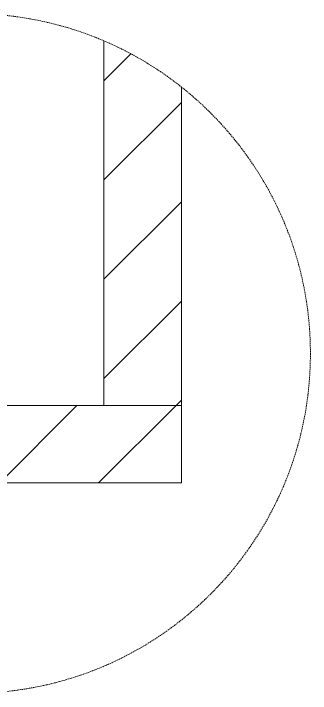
# Model space of a CAD drawing. Header units: millimetres. Extents: x -263 to 4879, y -277 to 2995.
# Drawn here: x 3408 to 3696, y 682 to 1341 of the extents above; entities that cross this region are included whole.
import ezdxf

# ---------------------------------------------------------------- set-up
doc = ezdxf.new("R2010")
doc.units = ezdxf.units.MM
doc.linetypes.add('HIDDEN', pattern=[1.905, 1.27, -0.635])
doc.layers.add('ZANO_R', color=7, linetype='Continuous', lineweight=0)
doc.layers.add('ZANO_R_przerywana', color=7, linetype='HIDDEN', lineweight=0)

msp = doc.modelspace()

# ---------------------------------------------------------------- linework, layer by layer
at = {"layer": 'ZANO_R'}
for p, q in [((3495.59, 1314.25), (3495.59, 960.59)), ((3495.59, 1275.66), (3521.66, 1301.73)), ((3570.59, 1269.63), (3570.59, 960.59)), ((3495.59, 1179.44), (3570.59, 1254.44)), ((3495.59, 1083.22), (3570.59, 1158.22)), ((3495.59, 987.01), (3570.59, 1062.01)), ((3565.4, 960.59), (3570.59, 965.79)), ((3353.09, 960.59), (3570.59, 960.59)), ((3394.18, 885.59), (3469.18, 960.59)), ((3490.4, 885.59), (3565.4, 960.59)), ((3570.59, 960.59), (3495.59, 960.59)), ((3570.59, 885.59), (3353.09, 885.59))]:
    msp.add_line(p, q, dxfattribs=at)
msp.add_lwpolyline([(3570.59, 960.59), (3570.59, 885.59)], dxfattribs=at)
at = {"layer": 'ZANO_R_przerywana', "color": 1}
msp.add_circle((3366.04, 1011.16), 329.62, dxfattribs=at)

doc.saveas('drawing.dxf')
